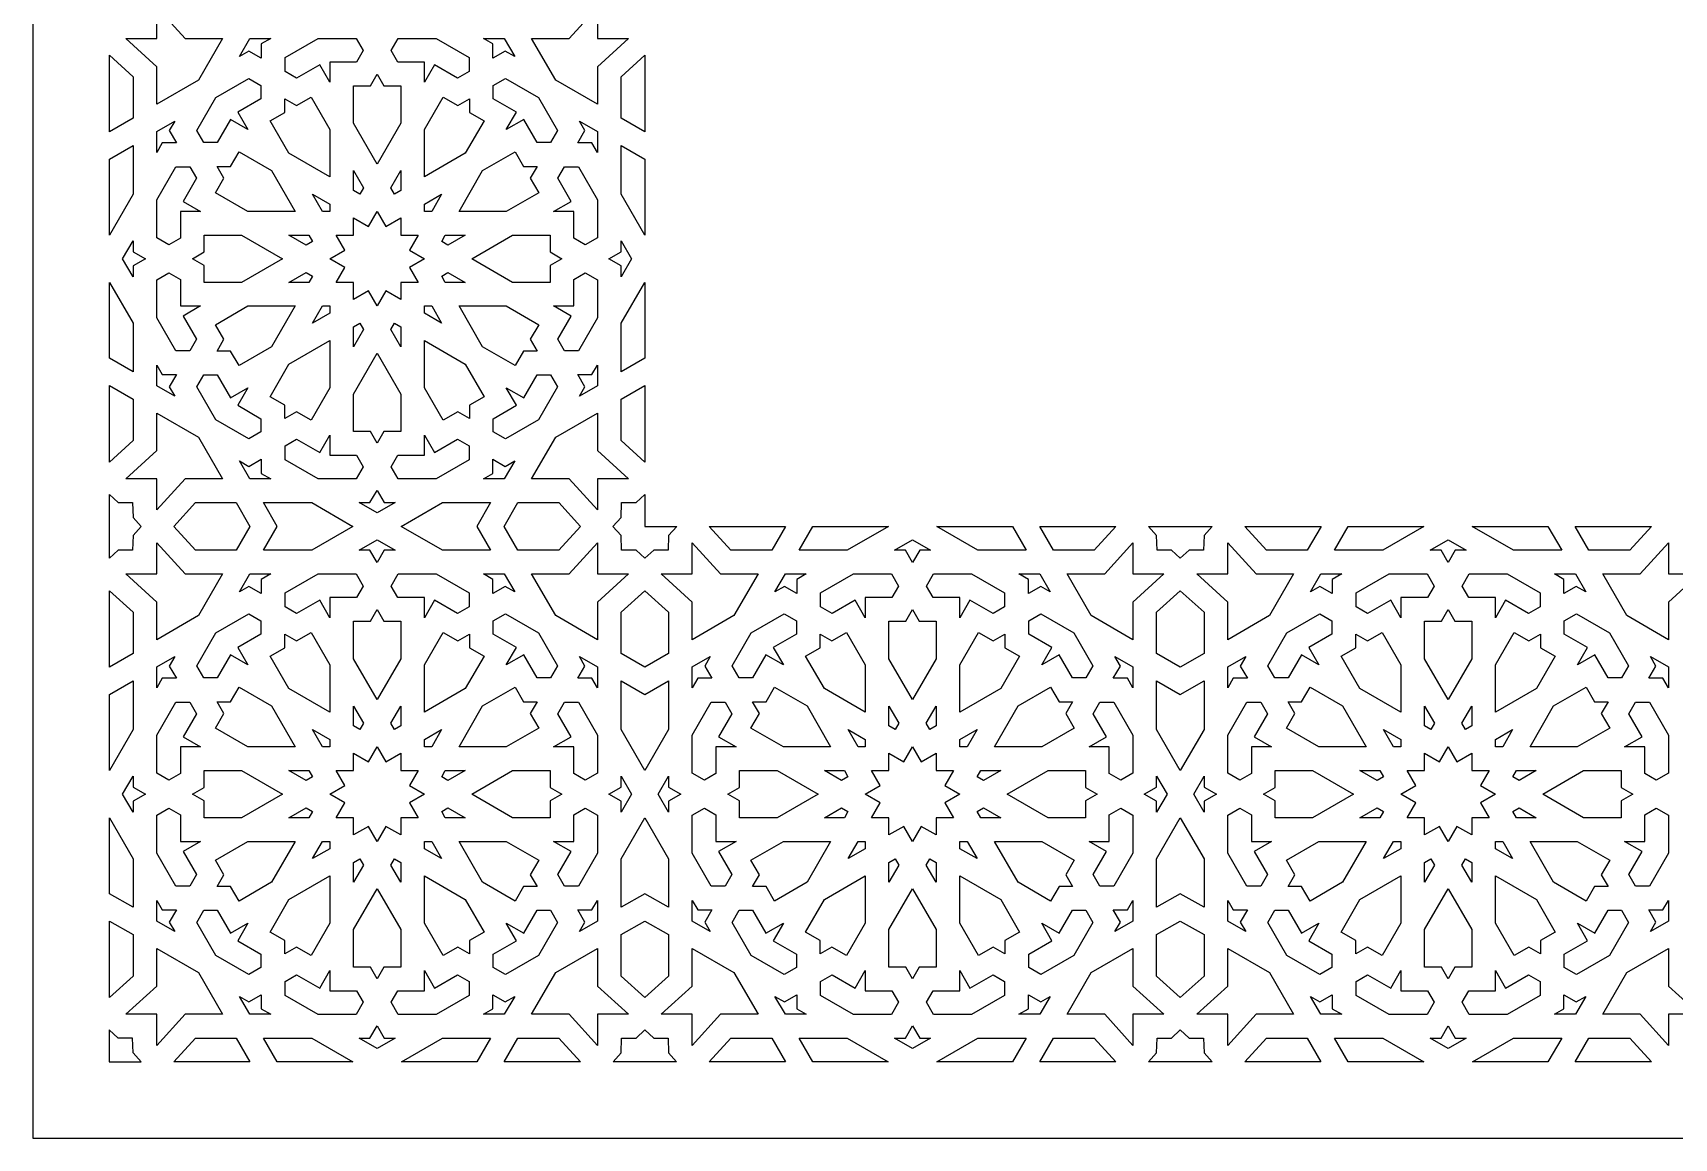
# Model space of a CAD drawing. Extents: x -430 to 430, y -1150 to 1150.
# Drawn here: x -430 to -215.4, y -1150 to -1005.4 of the extents above; entities that cross this region are included whole.
import ezdxf

# ---------------------------------------------------------------- set-up
doc = ezdxf.new("R2010")
doc.units = 0
doc.layers.add('LAYER_1', color=18, linetype='CONTINUOUS')

msp = doc.modelspace()

# ---------------------------------------------------------------- linework, layer by layer
at = {"layer": 'LAYER_1'}
for points in [[(-430, -1150), (430, -1150), (430, 1150), (-430, 1150)], [(-410.1, -1006.19), (-405.2, -1006.19), (-408.35, -1011.64), (-413.8, -1014.79), (-413.8, -1009.89), (-417.85, -1006.19), (-413.8, -1006.19), (-413.8, -1002.14)], [(-356.2, -1006.19), (-352.14, -1006.19), (-356.2, -1009.89), (-356.2, -1014.79), (-361.65, -1011.64), (-364.8, -1006.19), (-359.89, -1006.19), (-356.2, -1002.14)], [(-400.15, -1006.91), (-400.15, -1008.76), (-401.75, -1007.83), (-402.99, -1008.55), (-401.63, -1006.19), (-398.91, -1006.19)], [(-386.82, -1007.78), (-387.7, -1009.29), (-391.18, -1009.29), (-391.18, -1011.92), (-392.5, -1009.64), (-395.52, -1011.38), (-397.03, -1010.51), (-397.03, -1008.68), (-392.72, -1006.19), (-387.74, -1006.19)], [(-372.97, -1008.68), (-372.97, -1010.51), (-374.48, -1011.38), (-377.5, -1009.64), (-378.82, -1011.92), (-378.82, -1009.29), (-382.3, -1009.29), (-383.17, -1007.78), (-382.26, -1006.19), (-377.28, -1006.19)], [(-367.01, -1008.55), (-368.25, -1007.83), (-369.85, -1008.76), (-369.85, -1006.91), (-371.09, -1006.19), (-368.37, -1006.19)], [(-416.9, -1011.2), (-416.9, -1016.61), (-419.98, -1018.4), (-419.98, -1008.38)], [(-350, -1008.4), (-350, -1018.39), (-350.01, -1018.4), (-353.1, -1016.61), (-353.1, -1011.2), (-350.01, -1008.38)], [(-400.19, -1012.33), (-400.19, -1014.08), (-403.21, -1015.82), (-401.89, -1018.1), (-404.17, -1016.79), (-405.92, -1019.8), (-407.66, -1019.8), (-408.57, -1018.22), (-406.08, -1013.91), (-401.77, -1011.42)], [(-384.11, -1012.38), (-381.91, -1012.38), (-381.91, -1017.28), (-385, -1022.63), (-388.09, -1017.28), (-388.09, -1012.38), (-385.88, -1012.38), (-385, -1010.85)], [(-363.91, -1013.91), (-361.42, -1018.22), (-362.34, -1019.8), (-364.08, -1019.8), (-365.82, -1016.79), (-368.11, -1018.1), (-366.79, -1015.82), (-369.81, -1014.08), (-369.81, -1012.33), (-368.22, -1011.42)], [(-391.18, -1018.11), (-391.18, -1024.28), (-396.53, -1021.2), (-398.98, -1016.95), (-397.07, -1015.85), (-397.07, -1014.08), (-395.54, -1014.97), (-393.63, -1013.87)], [(-374.46, -1014.97), (-372.93, -1014.08), (-372.93, -1015.85), (-371.02, -1016.95), (-373.47, -1021.2), (-378.82, -1024.28), (-378.82, -1018.11), (-376.36, -1013.87)], [(-412.16, -1018.24), (-411.23, -1019.85), (-413.09, -1019.85), (-413.8, -1021.09), (-413.8, -1018.36), (-411.44, -1017)], [(-356.2, -1018.36), (-356.2, -1021.09), (-356.91, -1019.85), (-358.76, -1019.85), (-357.84, -1018.24), (-358.55, -1017)], [(-416.9, -1026.55), (-419.98, -1031.9), (-419.98, -1021.97), (-416.9, -1020.19)], [(-398.8, -1023.46), (-395.71, -1028.81), (-401.88, -1028.81), (-406.13, -1026.36), (-405.03, -1024.45), (-405.91, -1022.92), (-404.14, -1022.92), (-403.04, -1021.01)], [(-365.86, -1022.92), (-364.09, -1022.92), (-364.97, -1024.45), (-363.87, -1026.36), (-368.11, -1028.81), (-374.29, -1028.81), (-371.2, -1023.46), (-366.96, -1021.01)], [(-350.01, -1021.97), (-350, -1021.96), (-350, -1031.88), (-350.01, -1031.9), (-353.1, -1026.55), (-353.1, -1020.19)], [(-408.61, -1024.47), (-410.35, -1027.49), (-408.07, -1028.81), (-410.71, -1028.81), (-410.71, -1032.3), (-412.22, -1033.17), (-413.8, -1032.25), (-413.8, -1027.27), (-411.31, -1022.96), (-409.48, -1022.96)], [(-356.2, -1027.27), (-356.2, -1032.25), (-357.78, -1033.17), (-359.29, -1032.3), (-359.29, -1028.81), (-361.93, -1028.81), (-359.64, -1027.49), (-361.39, -1024.47), (-360.51, -1022.96), (-358.68, -1022.96)], [(-386.79, -1025.72), (-387.26, -1026.55), (-388.09, -1026.07), (-388.09, -1023.47)], [(-381.91, -1026.07), (-382.73, -1026.55), (-383.21, -1025.72), (-381.91, -1023.47)], [(-391.18, -1027.86), (-391.18, -1028.81), (-392.13, -1028.81), (-393.44, -1026.56)], [(-377.86, -1028.81), (-378.82, -1028.81), (-378.82, -1027.86), (-376.56, -1026.56)], [(-383.87, -1030.77), (-381.91, -1029.64), (-381.91, -1031.9), (-379.65, -1031.9), (-380.78, -1033.86), (-378.82, -1034.99), (-380.78, -1036.12), (-379.65, -1038.08), (-381.91, -1038.08), (-381.91, -1040.34), (-383.87, -1039.21), (-385, -1041.16), (-386.13, -1039.21), (-388.09, -1040.34), (-388.09, -1038.08), (-390.35, -1038.08), (-389.22, -1036.12), (-391.18, -1034.99), (-389.22, -1033.86), (-390.35, -1031.9), (-388.09, -1031.9), (-388.09, -1029.64), (-386.13, -1030.77), (-385, -1028.82)], [(-397.36, -1034.99), (-402.71, -1038.08), (-407.61, -1038.08), (-407.61, -1035.88), (-409.14, -1034.99), (-407.61, -1034.11), (-407.61, -1031.9), (-402.71, -1031.9)], [(-393.44, -1032.73), (-394.27, -1033.2), (-396.52, -1031.9), (-393.92, -1031.9)], [(-375.73, -1033.2), (-376.55, -1032.73), (-376.08, -1031.9), (-373.47, -1031.9)], [(-362.38, -1034.11), (-360.85, -1034.99), (-362.38, -1035.88), (-362.38, -1038.08), (-367.29, -1038.08), (-372.63, -1034.99), (-367.29, -1031.9), (-362.38, -1031.9)], [(-416.9, -1034.07), (-415.29, -1034.99), (-416.9, -1035.92), (-416.9, -1037.35), (-418.26, -1034.99), (-416.9, -1032.63)], [(-351.74, -1034.99), (-353.1, -1037.35), (-353.1, -1035.92), (-354.7, -1034.99), (-353.1, -1034.07), (-353.1, -1032.63)], [(-416.9, -1043.43), (-416.9, -1049.8), (-419.98, -1048.01), (-419.98, -1038.09)], [(-410.71, -1037.69), (-410.71, -1041.17), (-408.07, -1041.17), (-410.35, -1042.49), (-408.61, -1045.51), (-409.48, -1047.02), (-411.31, -1047.02), (-413.8, -1042.71), (-413.8, -1037.73), (-412.22, -1036.82)], [(-393.44, -1037.25), (-393.92, -1038.08), (-396.52, -1038.08), (-394.27, -1036.78)], [(-373.47, -1038.08), (-376.08, -1038.08), (-376.55, -1037.25), (-375.73, -1036.78)], [(-356.2, -1037.73), (-356.2, -1042.71), (-358.68, -1047.02), (-360.51, -1047.02), (-361.39, -1045.51), (-359.64, -1042.49), (-361.93, -1041.17), (-359.29, -1041.17), (-359.29, -1037.69), (-357.78, -1036.82)], [(-350.01, -1048.01), (-353.1, -1049.8), (-353.1, -1043.43), (-350.01, -1038.09)], [(-398.8, -1046.52), (-403.04, -1048.97), (-404.14, -1047.06), (-405.91, -1047.06), (-405.03, -1045.53), (-406.13, -1043.62), (-401.88, -1041.17), (-395.71, -1041.17)], [(-391.18, -1042.12), (-393.44, -1043.43), (-392.13, -1041.17), (-391.18, -1041.17)], [(-376.56, -1043.43), (-378.82, -1042.12), (-378.82, -1041.17), (-377.86, -1041.17)], [(-363.87, -1043.62), (-364.97, -1045.53), (-364.09, -1047.06), (-365.86, -1047.06), (-366.96, -1048.97), (-371.2, -1046.52), (-374.29, -1041.17), (-368.11, -1041.17)], [(-386.79, -1044.26), (-388.09, -1046.51), (-388.09, -1043.91), (-387.26, -1043.43)], [(-381.91, -1043.91), (-381.91, -1046.51), (-383.21, -1044.26), (-382.73, -1043.43)], [(-391.18, -1051.87), (-393.63, -1056.12), (-395.54, -1055.02), (-397.07, -1055.9), (-397.07, -1054.13), (-398.98, -1053.03), (-396.53, -1048.79), (-391.18, -1045.7)], [(-373.47, -1048.79), (-371.02, -1053.03), (-372.93, -1054.13), (-372.93, -1055.9), (-374.46, -1055.02), (-376.36, -1056.12), (-378.82, -1051.87), (-378.82, -1045.7)], [(-413.09, -1050.14), (-411.23, -1050.14), (-412.16, -1051.74), (-411.44, -1052.98), (-413.8, -1051.62), (-413.8, -1048.9)], [(-381.91, -1052.7), (-381.91, -1057.6), (-384.11, -1057.6), (-385, -1059.13), (-385.88, -1057.6), (-388.09, -1057.6), (-388.09, -1052.7), (-385, -1047.35)], [(-356.2, -1051.62), (-358.55, -1052.98), (-357.84, -1051.74), (-358.76, -1050.14), (-356.91, -1050.14), (-356.2, -1048.9)], [(-404.17, -1053.2), (-401.89, -1051.88), (-403.21, -1054.16), (-400.19, -1055.91), (-400.19, -1057.65), (-401.77, -1058.56), (-406.08, -1056.07), (-408.57, -1051.76), (-407.66, -1050.18), (-405.92, -1050.18)], [(-361.42, -1051.76), (-363.91, -1056.07), (-368.22, -1058.56), (-369.81, -1057.65), (-369.81, -1055.91), (-366.79, -1054.16), (-368.11, -1051.88), (-365.82, -1053.2), (-364.08, -1050.18), (-362.34, -1050.18)], [(-416.9, -1053.37), (-416.9, -1058.78), (-419.98, -1061.6), (-419.98, -1051.59)], [(-350.01, -1061.6), (-353.1, -1058.78), (-353.1, -1053.37), (-350.01, -1051.59)], [(-408.35, -1058.34), (-405.2, -1063.79), (-410.1, -1063.79), (-413.8, -1067.84), (-413.8, -1063.79), (-417.85, -1063.79), (-413.8, -1060.09), (-413.8, -1055.19)], [(-356.2, -1060.09), (-352.14, -1063.79), (-356.2, -1063.79), (-356.2, -1067.84), (-359.89, -1063.79), (-364.8, -1063.79), (-361.65, -1058.34), (-356.2, -1055.19)], [(-391.18, -1060.7), (-387.7, -1060.7), (-386.82, -1062.21), (-387.74, -1063.79), (-392.72, -1063.79), (-397.03, -1061.3), (-397.03, -1059.47), (-395.52, -1058.6), (-392.5, -1060.34), (-391.18, -1058.06)], [(-377.5, -1060.34), (-374.48, -1058.6), (-372.97, -1059.47), (-372.97, -1061.3), (-377.28, -1063.79), (-382.26, -1063.79), (-383.17, -1062.21), (-382.3, -1060.7), (-378.82, -1060.7), (-378.82, -1058.06)], [(-400.15, -1063.07), (-398.91, -1063.79), (-401.63, -1063.79), (-402.99, -1061.43), (-401.75, -1062.15), (-400.15, -1061.22)], [(-368.25, -1062.15), (-367.01, -1061.43), (-368.37, -1063.79), (-371.09, -1063.79), (-369.85, -1063.07), (-369.85, -1061.22)], [(-418.84, -1066.88), (-416.96, -1066.88), (-416.9, -1068.83), (-415.83, -1070), (-416.9, -1071.17), (-416.96, -1073.11), (-418.84, -1073.11), (-419.98, -1074.15), (-419.98, -1065.84)], [(-384.07, -1066.88), (-382.64, -1066.88), (-385, -1068.24), (-387.36, -1066.88), (-385.93, -1066.88), (-385, -1065.28)], [(-350, -1065.86), (-350, -1070), (-345.83, -1070), (-346.9, -1071.17), (-346.96, -1073.11), (-348.84, -1073.11), (-350, -1074.15), (-351.15, -1073.11), (-353.04, -1073.11), (-353.1, -1071.17), (-354.17, -1070), (-353.1, -1068.83), (-353.04, -1066.88), (-351.15, -1066.88), (-350.01, -1065.84)], [(-401.62, -1070), (-403.42, -1073.11), (-408.74, -1073.11), (-411.58, -1070), (-408.74, -1066.88), (-403.42, -1066.88)], [(-388.15, -1070), (-393.55, -1073.11), (-399.84, -1073.11), (-398.04, -1070), (-399.84, -1066.88), (-393.55, -1066.88)], [(-371.95, -1070), (-370.16, -1073.11), (-376.45, -1073.11), (-381.85, -1070), (-376.45, -1066.88), (-370.16, -1066.88)], [(-358.42, -1070), (-361.26, -1073.11), (-366.58, -1073.11), (-368.38, -1070), (-366.58, -1066.88), (-361.26, -1066.88)], [(-333.42, -1073.11), (-338.74, -1073.11), (-341.58, -1070), (-331.62, -1070)], [(-323.55, -1073.11), (-329.84, -1073.11), (-328.04, -1070), (-318.15, -1070)], [(-300.16, -1073.11), (-306.45, -1073.11), (-311.85, -1070), (-301.95, -1070)], [(-291.26, -1073.11), (-296.58, -1073.11), (-298.38, -1070), (-288.42, -1070)], [(-276.89, -1071.17), (-276.95, -1073.11), (-278.84, -1073.11), (-280, -1074.15), (-281.15, -1073.11), (-283.04, -1073.11), (-283.1, -1071.17), (-284.17, -1070), (-275.83, -1070)], [(-263.41, -1073.11), (-268.73, -1073.11), (-271.58, -1070), (-261.61, -1070)], [(-253.54, -1073.11), (-259.84, -1073.11), (-258.04, -1070), (-248.15, -1070)], [(-230.15, -1073.11), (-236.45, -1073.11), (-241.84, -1070), (-231.95, -1070)], [(-221.25, -1073.11), (-226.58, -1073.11), (-228.38, -1070), (-218.41, -1070)], [(-410.1, -1076.21), (-405.2, -1076.21), (-408.35, -1081.66), (-413.8, -1084.81), (-413.8, -1079.91), (-417.85, -1076.21), (-413.8, -1076.21), (-413.8, -1072.16)], [(-382.64, -1073.11), (-384.07, -1073.11), (-385, -1074.72), (-385.93, -1073.11), (-387.36, -1073.11), (-385, -1071.75)], [(-356.2, -1076.21), (-352.14, -1076.21), (-356.2, -1079.91), (-356.2, -1084.81), (-361.65, -1081.66), (-364.8, -1076.21), (-359.89, -1076.21), (-356.2, -1072.16)], [(-340.1, -1076.21), (-335.2, -1076.21), (-338.35, -1081.66), (-343.8, -1084.81), (-343.8, -1079.91), (-347.86, -1076.21), (-343.8, -1076.21), (-343.8, -1072.16)], [(-312.64, -1073.11), (-314.07, -1073.11), (-315, -1074.72), (-315.93, -1073.11), (-317.36, -1073.11), (-315, -1071.75)], [(-286.2, -1076.21), (-282.14, -1076.21), (-286.2, -1079.91), (-286.2, -1084.81), (-291.65, -1081.66), (-294.8, -1076.21), (-289.89, -1076.21), (-286.2, -1072.16)], [(-270.1, -1076.21), (-265.2, -1076.21), (-268.35, -1081.66), (-273.8, -1084.81), (-273.8, -1079.91), (-277.85, -1076.21), (-273.8, -1076.21), (-273.8, -1072.16)], [(-242.64, -1073.11), (-244.07, -1073.11), (-244.99, -1074.72), (-245.92, -1073.11), (-247.35, -1073.11), (-244.99, -1071.75)], [(-216.19, -1076.21), (-212.14, -1076.21), (-216.19, -1079.91), (-216.19, -1084.81), (-221.64, -1081.66), (-224.79, -1076.21), (-219.89, -1076.21), (-216.19, -1072.16)], [(-400.15, -1076.92), (-400.15, -1078.78), (-401.75, -1077.85), (-402.99, -1078.57), (-401.63, -1076.21), (-398.91, -1076.21)], [(-386.82, -1077.79), (-387.7, -1079.3), (-391.18, -1079.3), (-391.18, -1081.94), (-392.5, -1079.65), (-395.52, -1081.4), (-397.03, -1080.53), (-397.03, -1078.7), (-392.72, -1076.21), (-387.74, -1076.21)], [(-372.97, -1078.7), (-372.97, -1080.53), (-374.48, -1081.4), (-377.5, -1079.65), (-378.82, -1081.94), (-378.82, -1079.3), (-382.3, -1079.3), (-383.17, -1077.79), (-382.26, -1076.21), (-377.28, -1076.21)], [(-367.01, -1078.57), (-368.25, -1077.85), (-369.85, -1078.78), (-369.85, -1076.92), (-371.09, -1076.21), (-368.37, -1076.21)], [(-330.15, -1076.92), (-330.15, -1078.78), (-331.75, -1077.85), (-332.99, -1078.57), (-331.63, -1076.21), (-328.91, -1076.21)], [(-316.82, -1077.79), (-317.7, -1079.3), (-321.18, -1079.3), (-321.18, -1081.94), (-322.5, -1079.65), (-325.52, -1081.4), (-327.03, -1080.53), (-327.03, -1078.7), (-322.72, -1076.21), (-317.74, -1076.21)], [(-302.97, -1078.7), (-302.97, -1080.53), (-304.48, -1081.4), (-307.5, -1079.65), (-308.82, -1081.94), (-308.82, -1079.3), (-312.3, -1079.3), (-313.17, -1077.79), (-312.26, -1076.21), (-307.28, -1076.21)], [(-297.01, -1078.57), (-298.25, -1077.85), (-299.85, -1078.78), (-299.85, -1076.92), (-301.09, -1076.21), (-298.37, -1076.21)], [(-260.14, -1076.92), (-260.14, -1078.78), (-261.75, -1077.85), (-262.99, -1078.57), (-261.62, -1076.21), (-258.9, -1076.21)], [(-246.82, -1077.79), (-247.69, -1079.3), (-251.18, -1079.3), (-251.18, -1081.94), (-252.5, -1079.65), (-255.52, -1081.4), (-257.03, -1080.53), (-257.03, -1078.7), (-252.71, -1076.21), (-247.73, -1076.21)], [(-232.96, -1078.7), (-232.96, -1080.53), (-234.47, -1081.4), (-237.49, -1079.65), (-238.81, -1081.94), (-238.81, -1079.3), (-242.3, -1079.3), (-243.17, -1077.79), (-242.26, -1076.21), (-237.28, -1076.21)], [(-227, -1078.57), (-228.24, -1077.85), (-229.85, -1078.78), (-229.85, -1076.92), (-231.09, -1076.21), (-228.36, -1076.21)], [(-416.9, -1081.22), (-416.9, -1086.63), (-419.98, -1088.41), (-419.98, -1078.4)], [(-346.9, -1081.22), (-346.9, -1086.63), (-350, -1088.41), (-353.1, -1086.63), (-353.1, -1081.22), (-350, -1078.4)], [(-276.89, -1081.22), (-276.89, -1086.63), (-280, -1088.41), (-283.1, -1086.63), (-283.1, -1081.22), (-280, -1078.4)], [(-384.11, -1082.4), (-381.91, -1082.4), (-381.91, -1087.3), (-385, -1092.64), (-388.09, -1087.3), (-388.09, -1082.4), (-385.88, -1082.4), (-385, -1080.87)], [(-314.12, -1082.4), (-311.91, -1082.4), (-311.91, -1087.3), (-315, -1092.64), (-318.09, -1087.3), (-318.09, -1082.4), (-315.88, -1082.4), (-315, -1080.87)], [(-244.11, -1082.4), (-241.91, -1082.4), (-241.91, -1087.3), (-244.99, -1092.64), (-248.08, -1087.3), (-248.08, -1082.4), (-245.88, -1082.4), (-244.99, -1080.87)], [(-400.19, -1082.35), (-400.19, -1084.09), (-403.21, -1085.84), (-401.89, -1088.12), (-404.17, -1086.8), (-405.92, -1089.82), (-407.66, -1089.82), (-408.57, -1088.23), (-406.08, -1083.92), (-401.77, -1081.43)], [(-363.91, -1083.92), (-361.42, -1088.23), (-362.34, -1089.82), (-364.08, -1089.82), (-365.82, -1086.8), (-368.11, -1088.12), (-366.79, -1085.84), (-369.81, -1084.09), (-369.81, -1082.35), (-368.22, -1081.43)], [(-330.19, -1082.35), (-330.19, -1084.09), (-333.21, -1085.84), (-331.89, -1088.12), (-334.17, -1086.8), (-335.92, -1089.82), (-337.66, -1089.82), (-338.57, -1088.23), (-336.09, -1083.92), (-331.77, -1081.43)], [(-293.91, -1083.92), (-291.42, -1088.23), (-292.34, -1089.82), (-294.08, -1089.82), (-295.83, -1086.8), (-298.11, -1088.12), (-296.79, -1085.84), (-299.81, -1084.09), (-299.81, -1082.35), (-298.23, -1081.43)], [(-260.18, -1082.35), (-260.18, -1084.09), (-263.2, -1085.84), (-261.89, -1088.12), (-264.17, -1086.8), (-265.91, -1089.82), (-267.66, -1089.82), (-268.57, -1088.23), (-266.08, -1083.92), (-261.77, -1081.43)], [(-223.91, -1083.92), (-221.42, -1088.23), (-222.33, -1089.82), (-224.08, -1089.82), (-225.82, -1086.8), (-228.1, -1088.12), (-226.79, -1085.84), (-229.81, -1084.09), (-229.81, -1082.35), (-228.22, -1081.43)], [(-391.18, -1088.12), (-391.18, -1094.3), (-396.53, -1091.21), (-398.98, -1086.97), (-397.07, -1085.87), (-397.07, -1084.1), (-395.54, -1084.98), (-393.63, -1083.88)], [(-374.46, -1084.98), (-372.93, -1084.1), (-372.93, -1085.87), (-371.02, -1086.97), (-373.47, -1091.21), (-378.82, -1094.3), (-378.82, -1088.12), (-376.36, -1083.88)], [(-321.18, -1088.12), (-321.18, -1094.3), (-326.53, -1091.21), (-328.98, -1086.97), (-327.07, -1085.87), (-327.07, -1084.1), (-325.54, -1084.98), (-323.63, -1083.88)], [(-304.46, -1084.98), (-302.93, -1084.1), (-302.93, -1085.87), (-301.02, -1086.97), (-303.47, -1091.21), (-308.82, -1094.3), (-308.82, -1088.12), (-306.37, -1083.88)], [(-251.18, -1088.12), (-251.18, -1094.3), (-256.53, -1091.21), (-258.98, -1086.97), (-257.07, -1085.87), (-257.07, -1084.1), (-255.54, -1084.98), (-253.63, -1083.88)], [(-234.45, -1084.98), (-232.92, -1084.1), (-232.92, -1085.87), (-231.01, -1086.97), (-233.46, -1091.21), (-238.81, -1094.3), (-238.81, -1088.12), (-236.36, -1083.88)], [(-412.16, -1088.26), (-411.23, -1089.86), (-413.09, -1089.86), (-413.8, -1091.1), (-413.8, -1088.38), (-411.44, -1087.02)], [(-356.2, -1088.38), (-356.2, -1091.1), (-356.91, -1089.86), (-358.76, -1089.86), (-357.84, -1088.26), (-358.55, -1087.02)], [(-342.16, -1088.26), (-341.23, -1089.86), (-343.09, -1089.86), (-343.8, -1091.1), (-343.8, -1088.38), (-341.44, -1087.02)], [(-286.2, -1088.38), (-286.2, -1091.1), (-286.91, -1089.86), (-288.76, -1089.86), (-287.84, -1088.26), (-288.55, -1087.02)], [(-272.16, -1088.26), (-271.23, -1089.86), (-273.08, -1089.86), (-273.8, -1091.1), (-273.8, -1088.38), (-271.44, -1087.02)], [(-216.19, -1088.38), (-216.19, -1091.1), (-216.91, -1089.86), (-218.76, -1089.86), (-217.83, -1088.26), (-218.55, -1087.02)], [(-416.9, -1096.57), (-419.98, -1101.91), (-419.98, -1091.98), (-416.9, -1090.2)], [(-398.8, -1093.48), (-395.71, -1098.82), (-401.88, -1098.82), (-406.13, -1096.37), (-405.03, -1094.47), (-405.91, -1092.94), (-404.14, -1092.94), (-403.04, -1091.03)], [(-365.86, -1092.94), (-364.09, -1092.94), (-364.97, -1094.47), (-363.87, -1096.37), (-368.11, -1098.82), (-374.29, -1098.82), (-371.2, -1093.48), (-366.96, -1091.03)], [(-346.9, -1096.57), (-350, -1101.91), (-353.1, -1096.57), (-353.1, -1090.2), (-350, -1091.98), (-346.9, -1090.2)], [(-328.8, -1093.48), (-325.71, -1098.82), (-331.88, -1098.82), (-336.13, -1096.37), (-335.03, -1094.47), (-335.91, -1092.94), (-334.14, -1092.94), (-333.04, -1091.03)], [(-295.86, -1092.94), (-294.09, -1092.94), (-294.97, -1094.47), (-293.87, -1096.37), (-298.12, -1098.82), (-304.29, -1098.82), (-301.2, -1093.48), (-296.96, -1091.03)], [(-276.89, -1096.57), (-280, -1101.91), (-283.1, -1096.57), (-283.1, -1090.2), (-280, -1091.98), (-276.89, -1090.2)], [(-258.79, -1093.48), (-255.7, -1098.82), (-261.88, -1098.82), (-266.12, -1096.37), (-265.02, -1094.47), (-265.9, -1092.94), (-264.14, -1092.94), (-263.04, -1091.03)], [(-225.85, -1092.94), (-224.09, -1092.94), (-224.97, -1094.47), (-223.87, -1096.37), (-228.11, -1098.82), (-234.29, -1098.82), (-231.2, -1093.48), (-226.95, -1091.03)], [(-408.61, -1094.49), (-410.35, -1097.51), (-408.07, -1098.82), (-410.71, -1098.82), (-410.71, -1102.31), (-412.22, -1103.18), (-413.8, -1102.27), (-413.8, -1097.29), (-411.31, -1092.98), (-409.48, -1092.98)], [(-386.79, -1095.74), (-387.26, -1096.56), (-388.09, -1096.09), (-388.09, -1093.49)], [(-381.91, -1096.09), (-382.73, -1096.56), (-383.21, -1095.74), (-381.91, -1093.49)], [(-356.2, -1097.29), (-356.2, -1102.27), (-357.78, -1103.18), (-359.29, -1102.31), (-359.29, -1098.82), (-361.93, -1098.82), (-359.64, -1097.51), (-361.39, -1094.49), (-360.51, -1092.98), (-358.68, -1092.98)], [(-338.61, -1094.49), (-340.36, -1097.51), (-338.07, -1098.82), (-340.71, -1098.82), (-340.71, -1102.31), (-342.22, -1103.18), (-343.8, -1102.27), (-343.8, -1097.29), (-341.31, -1092.98), (-339.48, -1092.98)], [(-316.79, -1095.74), (-317.26, -1096.56), (-318.09, -1096.09), (-318.09, -1093.49)], [(-311.91, -1096.09), (-312.74, -1096.56), (-313.21, -1095.74), (-311.91, -1093.49)], [(-286.2, -1097.29), (-286.2, -1102.27), (-287.78, -1103.18), (-289.29, -1102.31), (-289.29, -1098.82), (-291.93, -1098.82), (-289.64, -1097.51), (-291.39, -1094.49), (-290.52, -1092.98), (-288.69, -1092.98)], [(-268.61, -1094.49), (-270.35, -1097.51), (-268.07, -1098.82), (-270.7, -1098.82), (-270.7, -1102.31), (-272.21, -1103.18), (-273.8, -1102.27), (-273.8, -1097.29), (-271.31, -1092.98), (-269.48, -1092.98)], [(-246.78, -1095.74), (-247.26, -1096.56), (-248.08, -1096.09), (-248.08, -1093.49)], [(-241.91, -1096.09), (-242.73, -1096.56), (-243.21, -1095.74), (-241.91, -1093.49)], [(-216.19, -1097.29), (-216.19, -1102.27), (-217.78, -1103.18), (-219.29, -1102.31), (-219.29, -1098.82), (-221.92, -1098.82), (-219.64, -1097.51), (-221.38, -1094.49), (-220.51, -1092.98), (-218.68, -1092.98)], [(-391.18, -1097.87), (-391.18, -1098.83), (-392.13, -1098.83), (-393.44, -1096.57)], [(-377.86, -1098.83), (-378.82, -1098.83), (-378.82, -1097.87), (-376.56, -1096.57)], [(-321.18, -1097.87), (-321.18, -1098.83), (-322.13, -1098.83), (-323.44, -1096.57)], [(-307.86, -1098.83), (-308.82, -1098.83), (-308.82, -1097.87), (-306.56, -1096.57)], [(-251.18, -1097.87), (-251.18, -1098.83), (-252.13, -1098.83), (-253.43, -1096.57)], [(-237.86, -1098.83), (-238.81, -1098.83), (-238.81, -1097.87), (-236.56, -1096.57)], [(-383.87, -1100.79), (-381.91, -1099.66), (-381.91, -1101.92), (-379.65, -1101.92), (-380.78, -1103.88), (-378.82, -1105.01), (-380.78, -1106.14), (-379.65, -1108.09), (-381.91, -1108.09), (-381.91, -1110.35), (-383.87, -1109.22), (-385, -1111.18), (-386.13, -1109.22), (-388.09, -1110.35), (-388.09, -1108.09), (-390.35, -1108.09), (-389.22, -1106.14), (-391.18, -1105.01), (-389.22, -1103.88), (-390.35, -1101.92), (-388.09, -1101.92), (-388.09, -1099.66), (-386.13, -1100.79), (-385, -1098.83)], [(-313.87, -1100.79), (-311.91, -1099.66), (-311.91, -1101.92), (-309.65, -1101.92), (-310.78, -1103.88), (-308.82, -1105.01), (-310.78, -1106.14), (-309.65, -1108.09), (-311.91, -1108.09), (-311.91, -1110.35), (-313.87, -1109.22), (-315, -1111.18), (-316.13, -1109.22), (-318.09, -1110.35), (-318.09, -1108.09), (-320.35, -1108.09), (-319.22, -1106.14), (-321.18, -1105.01), (-319.22, -1103.88), (-320.35, -1101.92), (-318.09, -1101.92), (-318.09, -1099.66), (-316.13, -1100.79), (-315, -1098.83)], [(-243.86, -1100.79), (-241.91, -1099.66), (-241.91, -1101.92), (-239.65, -1101.92), (-240.78, -1103.88), (-238.82, -1105.01), (-240.78, -1106.14), (-239.65, -1108.09), (-241.91, -1108.09), (-241.91, -1110.35), (-243.86, -1109.22), (-244.99, -1111.18), (-246.13, -1109.22), (-248.08, -1110.35), (-248.08, -1108.09), (-250.34, -1108.09), (-249.21, -1106.14), (-251.17, -1105.01), (-249.21, -1103.88), (-250.34, -1101.92), (-248.08, -1101.92), (-248.08, -1099.66), (-246.13, -1100.79), (-244.99, -1098.83)], [(-416.9, -1104.08), (-415.29, -1105.01), (-416.9, -1105.93), (-416.9, -1107.36), (-418.26, -1105.01), (-416.9, -1102.65)], [(-397.36, -1105.01), (-402.71, -1108.09), (-407.61, -1108.09), (-407.61, -1105.89), (-409.14, -1105.01), (-407.61, -1104.12), (-407.61, -1101.92), (-402.71, -1101.92)], [(-393.44, -1102.75), (-394.27, -1103.22), (-396.52, -1101.92), (-393.92, -1101.92)], [(-375.73, -1103.22), (-376.55, -1102.75), (-376.08, -1101.92), (-373.47, -1101.92)], [(-362.38, -1104.12), (-360.85, -1105.01), (-362.38, -1105.89), (-362.38, -1108.09), (-367.29, -1108.09), (-372.63, -1105.01), (-367.29, -1101.92), (-362.38, -1101.92)], [(-351.74, -1105.01), (-353.1, -1107.36), (-353.1, -1105.93), (-354.7, -1105.01), (-353.1, -1104.08), (-353.1, -1102.65)], [(-346.9, -1104.08), (-345.29, -1105.01), (-346.9, -1105.93), (-346.9, -1107.36), (-348.26, -1105.01), (-346.9, -1102.65)], [(-327.36, -1105.01), (-332.71, -1108.09), (-337.61, -1108.09), (-337.61, -1105.89), (-339.14, -1105.01), (-337.61, -1104.12), (-337.61, -1101.92), (-332.71, -1101.92)], [(-323.45, -1102.75), (-324.27, -1103.22), (-326.52, -1101.92), (-323.92, -1101.92)], [(-305.73, -1103.22), (-306.55, -1102.75), (-306.08, -1101.92), (-303.47, -1101.92)], [(-292.38, -1104.12), (-290.86, -1105.01), (-292.38, -1105.89), (-292.38, -1108.09), (-297.29, -1108.09), (-302.63, -1105.01), (-297.29, -1101.92), (-292.38, -1101.92)], [(-281.74, -1105.01), (-283.1, -1107.36), (-283.1, -1105.93), (-284.71, -1105.01), (-283.1, -1104.08), (-283.1, -1102.65)], [(-276.89, -1104.08), (-275.29, -1105.01), (-276.89, -1105.93), (-276.89, -1107.36), (-278.25, -1105.01), (-276.89, -1102.65)], [(-257.36, -1105.01), (-262.71, -1108.09), (-267.61, -1108.09), (-267.61, -1105.89), (-269.14, -1105.01), (-267.61, -1104.12), (-267.61, -1101.92), (-262.71, -1101.92)], [(-253.44, -1102.75), (-254.27, -1103.22), (-256.52, -1101.92), (-253.92, -1101.92)], [(-235.72, -1103.22), (-236.55, -1102.75), (-236.07, -1101.92), (-233.47, -1101.92)], [(-222.38, -1104.12), (-220.85, -1105.01), (-222.38, -1105.89), (-222.38, -1108.09), (-227.28, -1108.09), (-232.63, -1105.01), (-227.28, -1101.92), (-222.38, -1101.92)], [(-410.71, -1107.7), (-410.71, -1111.19), (-408.07, -1111.19), (-410.35, -1112.51), (-408.61, -1115.53), (-409.48, -1117.04), (-411.31, -1117.04), (-413.8, -1112.72), (-413.8, -1107.75), (-412.22, -1106.83)], [(-393.44, -1107.27), (-393.92, -1108.09), (-396.52, -1108.09), (-394.27, -1106.79)], [(-373.47, -1108.09), (-376.08, -1108.09), (-376.55, -1107.27), (-375.73, -1106.79)], [(-356.2, -1107.75), (-356.2, -1112.72), (-358.68, -1117.04), (-360.51, -1117.04), (-361.39, -1115.53), (-359.64, -1112.51), (-361.93, -1111.19), (-359.29, -1111.19), (-359.29, -1107.7), (-357.78, -1106.83)], [(-340.71, -1107.7), (-340.71, -1111.19), (-338.07, -1111.19), (-340.36, -1112.51), (-338.61, -1115.53), (-339.48, -1117.04), (-341.31, -1117.04), (-343.8, -1112.72), (-343.8, -1107.75), (-342.22, -1106.83)], [(-323.45, -1107.27), (-323.92, -1108.09), (-326.52, -1108.09), (-324.27, -1106.79)], [(-303.47, -1108.09), (-306.08, -1108.09), (-306.55, -1107.27), (-305.73, -1106.79)], [(-286.2, -1107.75), (-286.2, -1112.72), (-288.69, -1117.04), (-290.52, -1117.04), (-291.39, -1115.53), (-289.64, -1112.51), (-291.93, -1111.19), (-289.29, -1111.19), (-289.29, -1107.7), (-287.78, -1106.83)], [(-270.7, -1107.7), (-270.7, -1111.19), (-268.07, -1111.19), (-270.35, -1112.51), (-268.61, -1115.53), (-269.48, -1117.04), (-271.31, -1117.04), (-273.8, -1112.72), (-273.8, -1107.75), (-272.21, -1106.83)], [(-253.44, -1107.27), (-253.92, -1108.09), (-256.52, -1108.09), (-254.27, -1106.79)], [(-233.47, -1108.09), (-236.07, -1108.09), (-236.55, -1107.27), (-235.72, -1106.79)], [(-216.19, -1107.75), (-216.19, -1112.72), (-218.68, -1117.04), (-220.51, -1117.04), (-221.38, -1115.53), (-219.64, -1112.51), (-221.92, -1111.19), (-219.29, -1111.19), (-219.29, -1107.7), (-217.78, -1106.83)], [(-416.9, -1113.45), (-416.9, -1119.81), (-419.98, -1118.03), (-419.98, -1108.1)], [(-346.9, -1113.45), (-346.9, -1119.81), (-349.98, -1118.03), (-350, -1118.04), (-350.01, -1118.03), (-353.1, -1119.81), (-353.1, -1113.45), (-350.01, -1108.1), (-350, -1108.12), (-349.98, -1108.1)], [(-276.89, -1113.45), (-276.89, -1119.81), (-280, -1118.03), (-283.1, -1119.81), (-283.1, -1113.45), (-280, -1108.1)], [(-398.8, -1116.54), (-403.04, -1118.99), (-404.14, -1117.08), (-405.91, -1117.08), (-405.03, -1115.55), (-406.13, -1113.64), (-401.88, -1111.19), (-395.71, -1111.19)], [(-391.18, -1112.14), (-393.44, -1113.44), (-392.13, -1111.19), (-391.18, -1111.19)], [(-376.56, -1113.44), (-378.82, -1112.14), (-378.82, -1111.19), (-377.86, -1111.19)], [(-363.87, -1113.64), (-364.97, -1115.55), (-364.09, -1117.08), (-365.86, -1117.08), (-366.96, -1118.99), (-371.2, -1116.54), (-374.29, -1111.19), (-368.11, -1111.19)], [(-328.8, -1116.54), (-333.04, -1118.99), (-334.14, -1117.08), (-335.91, -1117.08), (-335.03, -1115.55), (-336.13, -1113.64), (-331.88, -1111.19), (-325.71, -1111.19)], [(-321.18, -1112.14), (-323.44, -1113.44), (-322.13, -1111.19), (-321.18, -1111.19)], [(-306.56, -1113.44), (-308.82, -1112.14), (-308.82, -1111.19), (-307.86, -1111.19)], [(-293.87, -1113.64), (-294.97, -1115.55), (-294.09, -1117.08), (-295.86, -1117.08), (-296.96, -1118.99), (-301.2, -1116.54), (-304.29, -1111.19), (-298.12, -1111.19)], [(-258.79, -1116.54), (-263.04, -1118.99), (-264.14, -1117.08), (-265.9, -1117.08), (-265.02, -1115.55), (-266.12, -1113.64), (-261.88, -1111.19), (-255.7, -1111.19)], [(-251.18, -1112.14), (-253.43, -1113.44), (-252.13, -1111.19), (-251.18, -1111.19)], [(-236.56, -1113.44), (-238.81, -1112.14), (-238.81, -1111.19), (-237.86, -1111.19)], [(-223.87, -1113.64), (-224.97, -1115.55), (-224.09, -1117.08), (-225.85, -1117.08), (-226.95, -1118.99), (-231.2, -1116.54), (-234.29, -1111.19), (-228.11, -1111.19)], [(-386.79, -1114.28), (-388.09, -1116.53), (-388.09, -1113.93), (-387.26, -1113.45)], [(-381.91, -1113.93), (-381.91, -1116.53), (-383.21, -1114.28), (-382.73, -1113.45)], [(-316.79, -1114.28), (-318.09, -1116.53), (-318.09, -1113.93), (-317.26, -1113.45)], [(-311.91, -1113.93), (-311.91, -1116.53), (-313.21, -1114.28), (-312.74, -1113.45)], [(-246.78, -1114.28), (-248.08, -1116.53), (-248.08, -1113.93), (-247.26, -1113.45)], [(-241.91, -1113.93), (-241.91, -1116.53), (-243.21, -1114.28), (-242.73, -1113.45)], [(-391.18, -1121.89), (-393.63, -1126.13), (-395.54, -1125.03), (-397.07, -1125.91), (-397.07, -1124.15), (-398.98, -1123.05), (-396.53, -1118.8), (-391.18, -1115.71)], [(-381.91, -1122.72), (-381.91, -1127.62), (-384.11, -1127.62), (-385, -1129.15), (-385.88, -1127.62), (-388.09, -1127.62), (-388.09, -1122.72), (-385, -1117.37)], [(-373.47, -1118.8), (-371.02, -1123.05), (-372.93, -1124.15), (-372.93, -1125.91), (-374.46, -1125.03), (-376.36, -1126.13), (-378.82, -1121.89), (-378.82, -1115.71)], [(-321.18, -1121.89), (-323.63, -1126.13), (-325.54, -1125.03), (-327.07, -1125.91), (-327.07, -1124.15), (-328.98, -1123.05), (-326.53, -1118.8), (-321.18, -1115.71)], [(-311.91, -1122.72), (-311.91, -1127.62), (-314.12, -1127.62), (-315, -1129.15), (-315.88, -1127.62), (-318.09, -1127.62), (-318.09, -1122.72), (-315, -1117.37)], [(-303.47, -1118.8), (-301.02, -1123.05), (-302.93, -1124.15), (-302.93, -1125.91), (-304.46, -1125.03), (-306.37, -1126.13), (-308.82, -1121.89), (-308.82, -1115.71)], [(-251.18, -1121.89), (-253.63, -1126.13), (-255.54, -1125.03), (-257.07, -1125.91), (-257.07, -1124.15), (-258.98, -1123.05), (-256.53, -1118.8), (-251.18, -1115.71)], [(-241.91, -1122.72), (-241.91, -1127.62), (-244.11, -1127.62), (-244.99, -1129.15), (-245.88, -1127.62), (-248.08, -1127.62), (-248.08, -1122.72), (-244.99, -1117.37)], [(-233.46, -1118.8), (-231.01, -1123.05), (-232.92, -1124.15), (-232.92, -1125.91), (-234.45, -1125.03), (-236.36, -1126.13), (-238.81, -1121.89), (-238.81, -1115.71)], [(-413.09, -1120.15), (-411.23, -1120.15), (-412.16, -1121.75), (-411.44, -1122.99), (-413.8, -1121.63), (-413.8, -1118.91)], [(-356.2, -1121.63), (-358.55, -1122.99), (-357.84, -1121.75), (-358.76, -1120.15), (-356.91, -1120.15), (-356.2, -1118.91)], [(-343.09, -1120.15), (-341.23, -1120.15), (-342.16, -1121.75), (-341.44, -1122.99), (-343.8, -1121.63), (-343.8, -1118.91)], [(-286.2, -1121.63), (-288.55, -1122.99), (-287.84, -1121.75), (-288.76, -1120.15), (-286.91, -1120.15), (-286.2, -1118.91)], [(-273.08, -1120.15), (-271.23, -1120.15), (-272.16, -1121.75), (-271.44, -1122.99), (-273.8, -1121.63), (-273.8, -1118.91)], [(-216.19, -1121.63), (-218.55, -1122.99), (-217.83, -1121.75), (-218.76, -1120.15), (-216.91, -1120.15), (-216.19, -1118.91)], [(-416.9, -1123.38), (-416.9, -1128.8), (-419.98, -1131.61), (-419.98, -1121.6)], [(-404.17, -1123.21), (-401.89, -1121.9), (-403.21, -1124.18), (-400.19, -1125.92), (-400.19, -1127.66), (-401.77, -1128.58), (-406.08, -1126.09), (-408.57, -1121.78), (-407.66, -1120.19), (-405.92, -1120.19)], [(-361.42, -1121.78), (-363.91, -1126.09), (-368.22, -1128.58), (-369.81, -1127.66), (-369.81, -1125.92), (-366.79, -1124.18), (-368.11, -1121.9), (-365.82, -1123.21), (-364.08, -1120.19), (-362.34, -1120.19)], [(-346.9, -1123.38), (-346.9, -1128.8), (-349.98, -1131.61), (-350, -1131.6), (-350.01, -1131.61), (-353.1, -1128.8), (-353.1, -1123.38), (-350.01, -1121.6), (-350, -1121.61), (-349.98, -1121.6)], [(-334.17, -1123.21), (-331.89, -1121.9), (-333.21, -1124.18), (-330.19, -1125.92), (-330.19, -1127.66), (-331.77, -1128.58), (-336.09, -1126.09), (-338.57, -1121.78), (-337.66, -1120.19), (-335.92, -1120.19)], [(-291.42, -1121.78), (-293.91, -1126.09), (-298.23, -1128.58), (-299.81, -1127.66), (-299.81, -1125.92), (-296.79, -1124.18), (-298.11, -1121.9), (-295.83, -1123.21), (-294.08, -1120.19), (-292.34, -1120.19)], [(-276.89, -1123.38), (-276.89, -1128.8), (-280, -1131.61), (-283.1, -1128.8), (-283.1, -1123.38), (-280, -1121.6)], [(-264.17, -1123.21), (-261.89, -1121.9), (-263.2, -1124.18), (-260.18, -1125.92), (-260.18, -1127.66), (-261.77, -1128.58), (-266.08, -1126.09), (-268.57, -1121.78), (-267.66, -1120.19), (-265.91, -1120.19)], [(-221.42, -1121.78), (-223.91, -1126.09), (-228.22, -1128.58), (-229.81, -1127.66), (-229.81, -1125.92), (-226.79, -1124.18), (-228.1, -1121.9), (-225.82, -1123.21), (-224.08, -1120.19), (-222.33, -1120.19)], [(-408.35, -1128.35), (-405.2, -1133.8), (-410.1, -1133.8), (-413.8, -1137.86), (-413.8, -1133.8), (-417.85, -1133.8), (-413.8, -1130.11), (-413.8, -1125.21)], [(-356.2, -1130.11), (-352.14, -1133.8), (-356.2, -1133.8), (-356.2, -1137.86), (-359.89, -1133.8), (-364.8, -1133.8), (-361.65, -1128.35), (-356.2, -1125.21)], [(-338.35, -1128.35), (-335.2, -1133.8), (-340.1, -1133.8), (-343.8, -1137.86), (-343.8, -1133.8), (-347.86, -1133.8), (-343.8, -1130.11), (-343.8, -1125.21)], [(-286.2, -1130.11), (-282.14, -1133.8), (-286.2, -1133.8), (-286.2, -1137.86), (-289.89, -1133.8), (-294.8, -1133.8), (-291.65, -1128.35), (-286.2, -1125.21)], [(-268.35, -1128.35), (-265.2, -1133.8), (-270.1, -1133.8), (-273.8, -1137.86), (-273.8, -1133.8), (-277.85, -1133.8), (-273.8, -1130.11), (-273.8, -1125.21)], [(-216.19, -1130.11), (-212.14, -1133.8), (-216.19, -1133.8), (-216.19, -1137.86), (-219.89, -1133.8), (-224.79, -1133.8), (-221.64, -1128.35), (-216.19, -1125.21)], [(-391.18, -1130.71), (-387.7, -1130.71), (-386.82, -1132.22), (-387.74, -1133.81), (-392.72, -1133.81), (-397.03, -1131.32), (-397.03, -1129.49), (-395.52, -1128.62), (-392.5, -1130.36), (-391.18, -1128.08)], [(-377.5, -1130.36), (-374.48, -1128.62), (-372.97, -1129.49), (-372.97, -1131.32), (-377.28, -1133.81), (-382.26, -1133.81), (-383.17, -1132.22), (-382.3, -1130.71), (-378.82, -1130.71), (-378.82, -1128.08)], [(-321.18, -1130.71), (-317.7, -1130.71), (-316.82, -1132.22), (-317.74, -1133.81), (-322.72, -1133.81), (-327.03, -1131.32), (-327.03, -1129.49), (-325.52, -1128.62), (-322.5, -1130.36), (-321.18, -1128.08)], [(-307.5, -1130.36), (-304.48, -1128.62), (-302.97, -1129.49), (-302.97, -1131.32), (-307.28, -1133.81), (-312.26, -1133.81), (-313.17, -1132.22), (-312.3, -1130.71), (-308.82, -1130.71), (-308.82, -1128.08)], [(-251.18, -1130.71), (-247.69, -1130.71), (-246.82, -1132.22), (-247.73, -1133.81), (-252.71, -1133.81), (-257.03, -1131.32), (-257.03, -1129.49), (-255.52, -1128.62), (-252.5, -1130.36), (-251.18, -1128.08)], [(-237.49, -1130.36), (-234.47, -1128.62), (-232.96, -1129.49), (-232.96, -1131.32), (-237.28, -1133.81), (-242.26, -1133.81), (-243.17, -1132.22), (-242.3, -1130.71), (-238.81, -1130.71), (-238.81, -1128.08)], [(-400.15, -1133.09), (-398.91, -1133.8), (-401.63, -1133.8), (-402.99, -1131.45), (-401.75, -1132.16), (-400.15, -1131.24)], [(-368.25, -1132.16), (-367.01, -1131.45), (-368.37, -1133.8), (-371.09, -1133.8), (-369.85, -1133.09), (-369.85, -1131.24)], [(-330.15, -1133.09), (-328.91, -1133.8), (-331.63, -1133.8), (-332.99, -1131.45), (-331.75, -1132.16), (-330.15, -1131.24)], [(-298.25, -1132.16), (-297.01, -1131.45), (-298.37, -1133.8), (-301.09, -1133.8), (-299.85, -1133.09), (-299.85, -1131.24)], [(-260.14, -1133.09), (-258.9, -1133.8), (-261.62, -1133.8), (-262.99, -1131.45), (-261.75, -1132.16), (-260.14, -1131.24)], [(-228.24, -1132.16), (-227, -1131.45), (-228.36, -1133.8), (-231.09, -1133.8), (-229.85, -1133.09), (-229.85, -1131.24)], [(-415.84, -1140), (-416.9, -1138.85), (-416.96, -1136.9), (-418.84, -1136.9), (-420, -1135.84), (-420, -1140)], [(-401.62, -1140), (-411.57, -1140), (-408.74, -1136.9), (-403.42, -1136.9)], [(-388.17, -1140), (-398.05, -1140), (-399.84, -1136.9), (-393.55, -1136.9)], [(-384.07, -1136.9), (-382.64, -1136.9), (-385, -1138.26), (-387.36, -1136.9), (-385.93, -1136.9), (-385, -1135.3)], [(-371.95, -1140), (-381.82, -1140), (-376.45, -1136.9), (-370.16, -1136.9)], [(-358.43, -1140), (-368.37, -1140), (-366.58, -1136.9), (-361.26, -1136.9)], [(-348.84, -1136.9), (-346.96, -1136.9), (-346.9, -1138.85), (-345.84, -1140), (-354.15, -1140), (-353.1, -1138.85), (-353.04, -1136.9), (-351.15, -1136.9), (-350, -1135.85)], [(-331.63, -1140), (-341.57, -1140), (-338.74, -1136.9), (-333.42, -1136.9)], [(-318.18, -1140), (-328.05, -1140), (-329.84, -1136.9), (-323.55, -1136.9)], [(-314.07, -1136.9), (-312.64, -1136.9), (-315, -1138.26), (-317.36, -1136.9), (-315.93, -1136.9), (-315, -1135.3)], [(-301.95, -1140), (-311.82, -1140), (-306.45, -1136.9), (-300.16, -1136.9)], [(-288.43, -1140), (-298.37, -1140), (-296.58, -1136.9), (-291.26, -1136.9)], [(-278.84, -1136.9), (-276.95, -1136.9), (-276.89, -1138.85), (-275.84, -1140), (-284.15, -1140), (-283.1, -1138.85), (-283.04, -1136.9), (-281.15, -1136.9), (-280, -1135.84)], [(-261.62, -1140), (-271.57, -1140), (-268.73, -1136.9), (-263.41, -1136.9)], [(-248.17, -1140), (-258.05, -1140), (-259.84, -1136.9), (-253.54, -1136.9)], [(-244.07, -1136.9), (-242.64, -1136.9), (-244.99, -1138.26), (-247.35, -1136.9), (-245.92, -1136.9), (-244.99, -1135.3)], [(-231.94, -1140), (-241.82, -1140), (-236.45, -1136.9), (-230.15, -1136.9)], [(-218.42, -1140), (-228.37, -1140), (-226.58, -1136.9), (-221.25, -1136.9)]]:
    msp.add_lwpolyline(points, close=True, dxfattribs=at)

doc.saveas('drawing.dxf')
